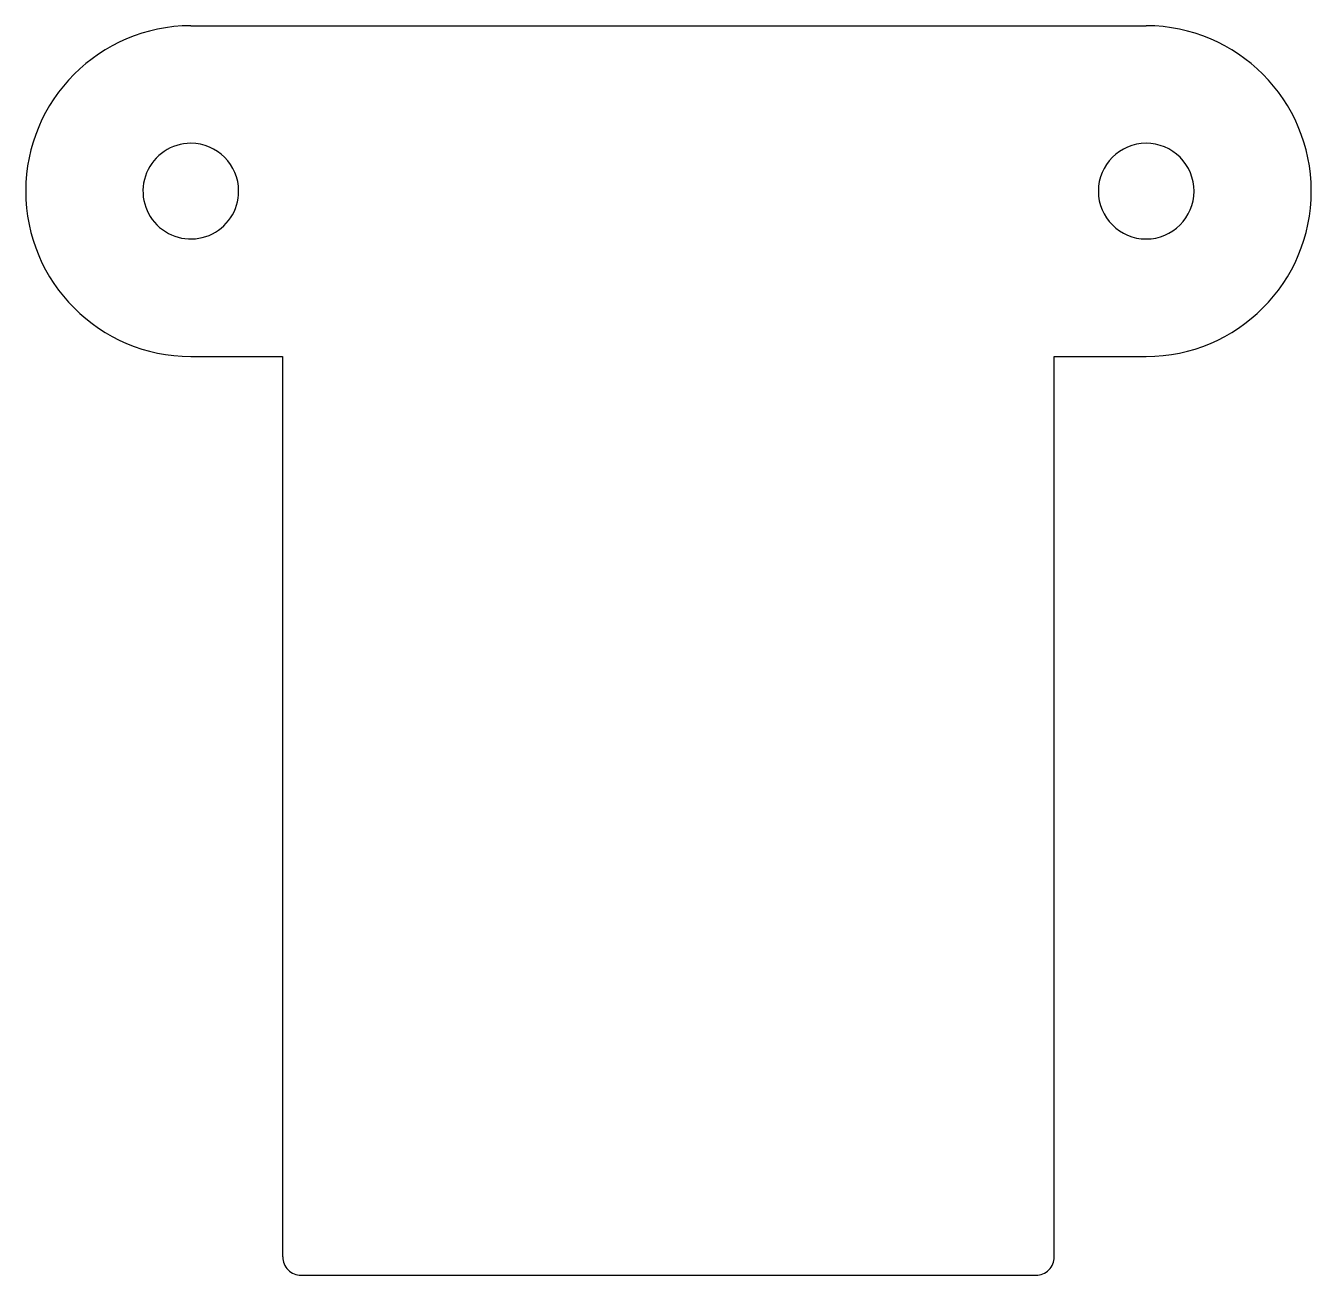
# Model space of a CAD drawing. Extents: x 0.1 to 41.7, y -40.1 to 0.3.
import ezdxf

# ---------------------------------------------------------------- set-up
doc = ezdxf.new("R2010")
doc.units = 0
doc.layers.get('0').update_dxf_attribs({"linetype": 'CONTINUOUS'})

msp = doc.modelspace()

# ---------------------------------------------------------------- linework, layer by layer
at = {"color": 7}
for points in [[(5.40766, 0.341152), (36.36264, 0.341152)], [(5.40766, -10.375108), (8.382, -10.375108)], [(8.382, -10.375108), (8.382, -39.544468)], [(33.38576, -39.544468), (33.38576, -10.375108)], [(33.38576, -10.375108), (36.36264, -10.375108)], [(8.9789, -40.141368), (32.7914, -40.141368)]]:
    msp.add_lwpolyline(points, dxfattribs=at)
for points in [[(5.407812, -3.4684)], [(36.364164, -3.4684)]]:
    msp.add_lwpolyline(points, close=True, dxfattribs=at)
for points in [[(5.407812, 0.339412), (2.452118, 0.334682), (0.05856, -2.062709), (0.05856, -5.018407)], [(41.713417, -5.018407), (41.713417, -2.062709), (39.319858, 0.334682), (36.364164, 0.339412)], [(5.407812, -3.4684), (4.780896, -3.4684), (4.21571, -3.846046), (3.9758, -4.425241)], [(6.957812, -5.0184), (6.957812, -4.162359), (6.263853, -3.4684), (5.407812, -3.4684)], [(36.364164, -3.4684), (35.508123, -3.4684), (34.814165, -4.162359), (34.814165, -5.0184)], [(37.460179, -3.922385), (37.169498, -3.631704), (36.775249, -3.4684), (36.364164, -3.4684)], [(37.914163, -5.0184), (37.914163, -4.607315), (37.75086, -4.213066), (37.460179, -3.922385)], [(3.9758, -4.425241), (3.735889, -5.004436), (3.868501, -5.671118), (4.311797, -6.114415)], [(0.05856, -5.018407), (0.05856, -7.974105), (2.452118, -10.371496), (5.407812, -10.376225)], [(6.000972, -6.450413), (6.580167, -6.210502), (6.957812, -5.645316), (6.957812, -5.0184)], [(34.814165, -5.0184), (34.814165, -5.874441), (35.508123, -6.568399), (36.364164, -6.568399)], [(36.364164, -6.568399), (37.220205, -6.568399), (37.914163, -5.874441), (37.914163, -5.0184)], [(36.364164, -10.376225), (39.319858, -10.371496), (41.713417, -7.974105), (41.713417, -5.018407)], [(4.311797, -6.114415), (4.755094, -6.557712), (5.421776, -6.690323), (6.000972, -6.450413)], [(8.384388, -39.5465), (8.384371, -39.704395), (8.447082, -39.855829), (8.558724, -39.967486)], [(33.213175, -39.967513), (33.324833, -39.855854), (33.387555, -39.704408), (33.387538, -39.5465)], [(8.558724, -39.967486), (8.670365, -40.079142), (8.821792, -40.141872), (8.979687, -40.141876)], [(32.792162, -40.141876), (32.950071, -40.141892), (33.101517, -40.079171), (33.213175, -39.967513)]]:
    msp.add_open_spline(points, degree=3, dxfattribs=at)

doc.saveas('drawing.dxf')
